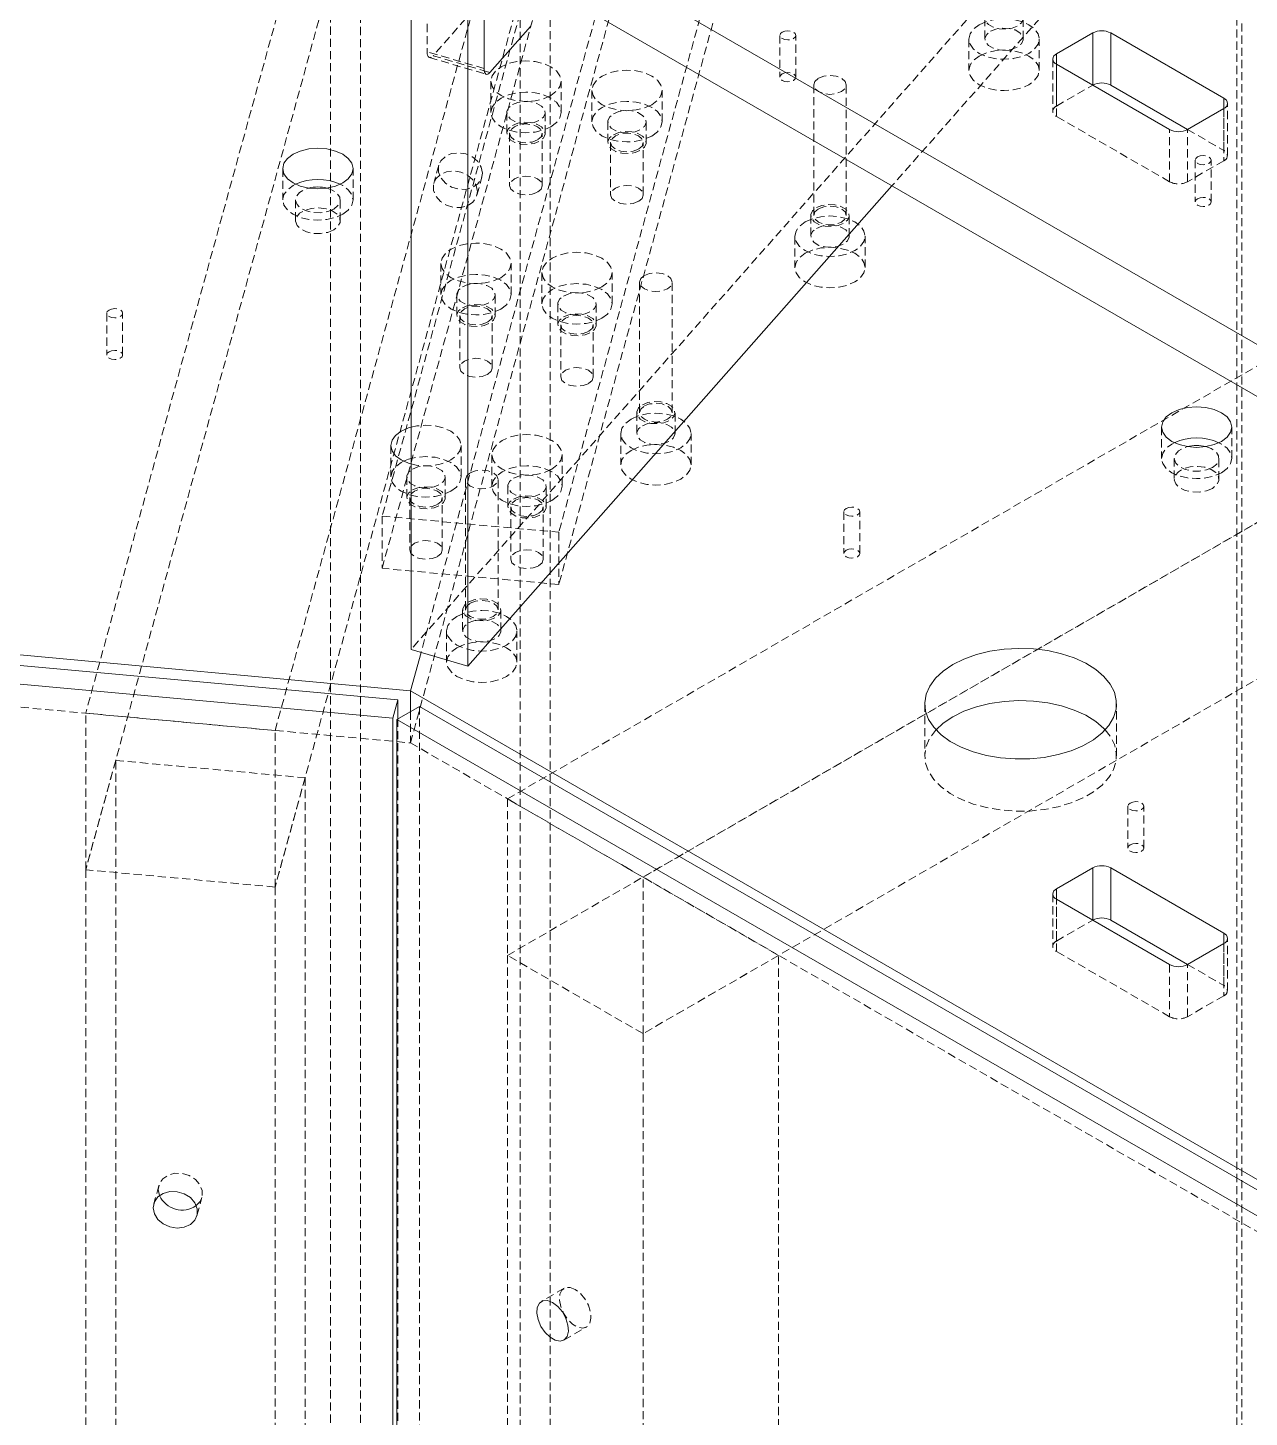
# Model space of a CAD drawing. Header units: millimetres. Extents: x 1529 to 6255, y 1713 to 5797.
# Drawn here: x 5349.6 to 5540.7, y 4952.8 to 5170.2 of the extents above; entities that cross this region are included whole.
import ezdxf

# ---------------------------------------------------------------- set-up
doc = ezdxf.new("R2010")
doc.units = ezdxf.units.MM
doc.linetypes.add('HIDDEN', pattern=[1.905, 1.27, -0.635])

msp = doc.modelspace()

# ---------------------------------------------------------------- linework, layer by layer
at = {"color": 7, "linetype": 'HIDDEN', "lineweight": 0}
for p, q in [((5452.461, 5223.269), (5411.086, 5072.465)), ((5401.644, 5219.75), (5358.624, 5062.951)), ((5388.255, 5060.241), (5431.275, 5217.041)), ((5539.52, 5216.598), (5539.52, 4648.286)), ((5438.164, 5214.658), (5405, 5093.779)), ((5409.441, 5058.304), (5452.461, 5215.104)), ((5538.738, 5213.747), (5538.738, 4645.435)), ((5531.719, 5211.367), (5409.526, 5072.924)), ((5465.819, 5212.129), (5432.655, 5091.251)), ((5540.629, 5208.746), (5484.773, 5145.462)), ((5405, 5085.614), (5438.164, 5206.492)), ((5465.819, 5203.963), (5432.655, 5083.085)), ((5401.644, 5195.254), (5358.624, 5038.454)), ((5401.644, 4688.999), (5401.644, 5195.254)), ((5431.275, 5192.545), (5388.255, 5035.745)), ((5412.058, 5191.741), (5412.058, 5166.428)), ((5431.275, 5192.545), (5431.275, 4686.289)), ((5396.951, 4671.893), (5396.951, 5178.148)), ((5426.582, 4669.184), (5426.582, 5175.439)), ((5419.321, 5173.025), (5412.966, 5165.823)), ((5499.317, 5171.697), (5499.317, 5168.431)), ((5505.317, 5168.431), (5505.317, 5171.697)), ((5467.231, 5169.005), (5467.231, 5162.473)), ((5469.731, 5162.473), (5469.731, 5169.005)), ((5496.817, 5168.431), (5496.817, 5163.531)), ((5507.817, 5163.531), (5507.817, 5168.431)), ((5420.968, 5163.807), (5412.058, 5166.428)), ((5412.401, 5165.538), (5421.311, 5162.917)), ((5412.966, 5165.823), (5420.991, 5163.463)), ((5509.936, 5165.296), (5509.936, 5157.131)), ((5510.522, 5156.315), (5510.522, 5164.48)), ((5510.522, 5164.48), (5510.522, 5157.947)), ((5422.008, 5161.842), (5422.008, 5156.943)), ((5424.609, 5049.548), (5619.063, 5161.804)), ((5433.008, 5156.943), (5433.008, 5161.842)), ((5472.527, 5161.248), (5472.527, 5140.835)), ((5477.627, 5140.835), (5477.627, 5161.248)), ((5510.522, 5157.947), (5516.179, 5161.213)), ((5516.179, 5161.213), (5516.179, 5161.214)), ((5437.811, 5160.397), (5437.811, 5155.498)), ((5448.811, 5155.498), (5448.811, 5160.397)), ((5424.508, 5156.943), (5424.508, 5153.677)), ((5430.508, 5153.677), (5430.508, 5156.943)), ((5536.685, 5157.541), (5536.685, 5149.375)), ((5536.685, 5151.008), (5536.685, 5157.541)), ((5537.271, 5150.192), (5537.271, 5158.357)), ((5440.311, 5155.498), (5440.311, 5152.232)), ((5446.311, 5152.232), (5446.311, 5155.498)), ((5528.2, 5146.11), (5510.522, 5156.315)), ((5424.958, 5153.677), (5424.958, 5145.511)), ((5430.058, 5145.511), (5430.058, 5153.677)), ((5528.2, 5146.11), (5528.2, 5154.275)), ((5531.027, 5154.274), (5536.685, 5151.008)), ((5531.028, 5146.11), (5531.028, 5154.275)), ((5440.761, 5152.232), (5440.761, 5144.066)), ((5445.861, 5144.066), (5445.861, 5152.232)), ((5389.45, 5148.161), (5389.45, 5143.262)), ((5400.45, 5143.262), (5400.45, 5148.161)), ((5413.866, 5148.684), (5413.084, 5145.833)), ((5445.822, 5037.302), (5640.276, 5149.558)), ((5536.685, 5149.375), (5531.028, 5146.11)), ((5532.232, 5149.472), (5532.232, 5142.939)), ((5534.732, 5142.939), (5534.732, 5149.472)), ((5419.835, 5143.981), (5420.617, 5146.832)), ((5391.449, 5143.262), (5391.449, 5139.996)), ((5398.449, 5139.996), (5398.449, 5143.262)), ((5472.077, 5140.835), (5472.077, 5137.569)), ((5478.077, 5137.569), (5478.077, 5140.835)), ((5424.609, 5025.052), (5619.063, 5137.308)), ((5469.577, 5137.569), (5469.577, 5132.669)), ((5480.577, 5132.669), (5480.577, 5137.569)), ((5414.186, 5133.333), (5414.186, 5128.434)), ((5425.186, 5128.434), (5425.186, 5133.333)), ((5429.989, 5131.888), (5429.989, 5126.989)), ((5440.989, 5126.989), (5440.989, 5131.888)), ((5416.686, 5128.434), (5416.686, 5125.168)), ((5422.686, 5125.168), (5422.686, 5128.434)), ((5445.288, 5130.386), (5445.288, 5109.973)), ((5450.388, 5109.973), (5450.388, 5130.386)), ((5432.489, 5126.989), (5432.489, 5123.723)), ((5438.489, 5123.723), (5438.489, 5126.989)), ((5361.907, 5125.522), (5361.907, 5118.99)), ((5364.407, 5118.99), (5364.407, 5125.522)), ((5417.136, 5125.168), (5417.136, 5117.002)), ((5422.236, 5117.002), (5422.236, 5125.168)), ((5640.276, 5125.062), (5445.822, 5012.806)), ((5432.939, 5123.723), (5432.939, 5115.557)), ((5438.039, 5115.557), (5438.039, 5123.723)), ((5444.838, 5109.973), (5444.838, 5106.707)), ((5450.838, 5106.707), (5450.838, 5109.973)), ((5442.338, 5106.707), (5442.338, 5101.807)), ((5453.338, 5101.807), (5453.338, 5106.707)), ((5526.943, 5107.718), (5526.943, 5102.819)), ((5537.943, 5102.819), (5537.943, 5107.718)), ((5406.364, 5104.824), (5406.364, 5099.925)), ((5417.364, 5099.925), (5417.364, 5104.824)), ((5422.167, 5103.379), (5422.167, 5098.48)), ((5433.167, 5098.48), (5433.167, 5103.379)), ((5528.943, 5102.819), (5528.943, 5099.553)), ((5535.943, 5099.553), (5535.943, 5102.819)), ((5408.864, 5099.925), (5408.864, 5096.659)), ((5414.864, 5096.659), (5414.864, 5099.925)), ((5418.048, 5099.524), (5418.048, 5079.111)), ((5423.149, 5079.111), (5423.149, 5099.524)), ((5424.667, 5098.48), (5424.667, 5095.214)), ((5430.667, 5095.214), (5430.667, 5098.48)), ((5409.314, 5096.659), (5409.314, 5088.493)), ((5414.414, 5088.493), (5414.414, 5096.659)), ((5012.694, 5094.58), (5409.441, 5058.304)), ((5405, 5093.779), (5432.655, 5091.251)), ((5405, 5093.779), (5405, 5085.614)), ((5425.117, 5095.214), (5425.117, 5087.048)), ((5430.217, 5087.048), (5430.217, 5095.214)), ((5477.232, 5094.478), (5477.232, 5087.945)), ((5479.732, 5087.945), (5479.732, 5094.478)), ((5432.655, 5091.251), (5432.655, 5083.085)), ((5432.655, 5083.085), (5405, 5085.614)), ((5417.599, 5079.111), (5417.599, 5075.845)), ((5423.598, 5075.845), (5423.598, 5079.111)), ((5415.098, 5075.845), (5415.098, 5070.945)), ((5426.099, 5070.945), (5426.099, 5075.845)), ((5409.441, 5063.204), (5409.441, 5058.304)), ((5410.855, 5064.02), (5410.855, 4495.708)), ((5489.901, 5064.429), (5489.901, 5056.263)), ((5519.901, 5056.263), (5519.901, 5064.429)), ((5358.624, 5062.951), (5388.255, 5060.241)), ((5358.624, 5038.454), (5358.624, 5062.951)), ((5407.466, 5062.063), (5407.466, 4496.705)), ((5388.255, 5035.745), (5388.255, 5060.241)), ((5409.441, 5058.304), (5694.335, 4893.839)), ((5363.317, 5055.56), (5358.624, 5038.454)), ((5363.317, 5055.56), (5392.948, 5052.85)), ((5363.317, 4549.304), (5363.317, 5055.56)), ((5392.948, 5052.85), (5388.255, 5035.745)), ((5392.948, 5052.85), (5392.948, 4546.595)), ((5445.822, 5037.302), (5424.609, 5049.548)), ((5424.609, 5049.548), (5424.609, 5025.052)), ((5521.682, 5048.386), (5521.682, 5041.853)), ((5524.182, 5041.853), (5524.182, 5048.386)), ((5388.255, 5035.745), (5358.624, 5038.454)), ((5358.624, 5038.454), (5358.624, 4532.199)), ((5424.609, 5025.052), (5445.822, 5037.298)), ((5445.822, 5012.806), (5445.822, 5037.302)), ((5467.035, 5025.052), (5445.822, 5037.298)), ((5388.255, 5035.745), (5388.255, 4529.49)), ((5509.936, 5034.65), (5509.936, 5026.485)), ((5510.522, 5025.668), (5510.522, 5033.834)), ((5510.522, 5027.301), (5510.522, 5033.834)), ((5510.522, 5027.301), (5516.179, 5030.567)), ((5516.179, 5030.567), (5516.179, 5030.568)), ((5536.685, 5026.894), (5536.685, 5018.729)), ((5536.685, 5020.362), (5536.685, 5026.894)), ((5537.271, 5019.545), (5537.271, 5027.711)), ((5445.822, 5012.806), (5424.609, 5025.052)), ((5424.609, 5025.052), (5424.609, 4518.797)), ((5467.035, 5025.052), (5445.822, 5012.806)), ((5467.035, 4518.797), (5467.035, 5025.052)), ((5528.2, 5015.463), (5510.522, 5025.668)), ((5528.2, 5023.628), (5528.2, 5015.463)), ((5531.027, 5023.628), (5536.685, 5020.362)), ((5531.028, 5015.463), (5531.028, 5023.628)), ((5536.685, 5018.729), (5531.028, 5015.463)), ((5445.822, 5012.806), (5445.822, 4506.55)), ((5370.064, 4989.033), (5369.282, 4986.182)), ((5376.033, 4984.33), (5376.815, 4987.181)), ((5433.466, 4972.968), (5429.93, 4970.927)), ((5433.43, 4964.864), (5436.965, 4966.905))]:
    msp.add_line(p, q, dxfattribs=at)
at = {"color": 7, "linetype": 'Continuous', "lineweight": 15}
for p, q in [((5409.441, 5197.116), (5694.335, 5032.65)), ((5409.441, 5188.951), (5694.335, 5024.485)), ((5409.526, 5072.924), (5409.526, 5188.902)), ((5418.436, 5070.303), (5418.436, 5183.758)), ((5420.968, 5182.297), (5420.968, 5163.807)), ((5421.876, 5163.203), (5428.231, 5170.404)), ((5510.522, 5166.113), (5516.179, 5169.379)), ((5536.685, 5159.173), (5519.008, 5169.379)), ((5519.008, 5169.379), (5519.008, 5161.213)), ((5528.2, 5154.275), (5510.522, 5164.48)), ((5519.008, 5161.213), (5531.027, 5154.274)), ((5531.028, 5154.275), (5536.685, 5157.541)), ((5484.773, 5145.462), (5418.436, 5070.303)), ((5011.501, 5102.855), (5409.441, 5066.47)), ((5013.477, 5101.041), (5407.466, 5065.017)), ((5012.694, 5098.19), (5406.684, 5062.166)), ((5411.086, 5072.465), (5409.441, 5066.47)), ((5409.526, 5072.924), (5418.436, 5070.303)), ((5409.441, 5066.47), (5409.441, 5063.204)), ((5409.441, 5066.47), (5694.335, 4902.004)), ((5407.466, 5065.017), (5406.684, 5062.166)), ((5407.32, 5061.979), (5410.855, 5064.02)), ((5407.466, 5065.017), (5407.466, 5062.063)), ((5692.921, 4901.187), (5410.855, 5064.02)), ((5406.684, 5062.166), (5406.684, 4493.854)), ((5407.32, 4493.667), (5407.32, 5061.979)), ((5407.32, 5061.979), (5689.385, 4899.146)), ((5510.522, 5035.466), (5516.179, 5038.732)), ((5536.685, 5028.527), (5519.008, 5038.732)), ((5519.008, 5038.732), (5519.008, 5030.567)), ((5528.2, 5023.628), (5510.522, 5033.834)), ((5519.008, 5030.567), (5531.027, 5023.628)), ((5531.028, 5023.628), (5536.685, 5026.894))]:
    msp.add_line(p, q, dxfattribs=at)
at = {"color": 8, "linetype": 'Continuous', "lineweight": 15}
for p, q in [((5516.179, 5161.214), (5516.179, 5169.379)), ((5510.522, 5166.113), (5510.522, 5164.48)), ((5420.991, 5163.463), (5421.876, 5163.203)), ((5536.685, 5157.541), (5536.685, 5159.173)), ((5516.179, 5030.568), (5516.179, 5038.732)), ((5510.522, 5033.834), (5510.522, 5035.466)), ((5536.685, 5026.894), (5536.685, 5028.527))]:
    msp.add_line(p, q, dxfattribs=at)
at = {"color": 7, "linetype": 'HIDDEN', "lineweight": 0, "flags": 128}
for points in [[(5500.195, 5172.921), (5501.049, 5173.266), (5502.055, 5173.422), (5503.093, 5173.37), (5504.038, 5173.115), (5504.774, 5172.69), (5505.215, 5172.145), (5505.305, 5171.546), (5505.036, 5170.965), (5504.438, 5170.472), (5503.585, 5170.127), (5502.578, 5169.971), (5501.54, 5170.024), (5500.596, 5170.278), (5499.859, 5170.703), (5499.419, 5171.249), (5499.328, 5171.848), (5499.598, 5172.429), (5500.195, 5172.921)], [(5467.597, 5169.516), (5468.003, 5169.672), (5468.481, 5169.727), (5468.96, 5169.672), (5469.365, 5169.516), (5469.636, 5169.282), (5469.731, 5169.005), (5469.636, 5168.729), (5469.365, 5168.495), (5468.959, 5168.339), (5468.481, 5168.284), (5468.003, 5168.339), (5467.597, 5168.495), (5467.326, 5168.729), (5467.231, 5169.005), (5467.326, 5169.282), (5467.597, 5169.516)], [(5498.428, 5170.676), (5499.567, 5171.18), (5500.893, 5171.497), (5502.317, 5171.606), (5503.74, 5171.497), (5505.067, 5171.18), (5506.206, 5170.676), (5507.08, 5170.018), (5507.629, 5169.252), (5507.817, 5168.431), (5507.629, 5167.609), (5507.08, 5166.843), (5506.206, 5166.185), (5505.067, 5165.681), (5503.74, 5165.364), (5502.317, 5165.256), (5500.893, 5165.364), (5499.567, 5165.681), (5498.428, 5166.185), (5497.554, 5166.843), (5497.004, 5167.609), (5496.817, 5168.431), (5497.004, 5169.252), (5497.554, 5170.018), (5498.428, 5170.676)], [(5500.195, 5169.655), (5501.049, 5170), (5502.055, 5170.156), (5503.093, 5170.103), (5504.038, 5169.849), (5504.774, 5169.424), (5505.215, 5168.879), (5505.305, 5168.28), (5505.036, 5167.699), (5504.438, 5167.206), (5503.585, 5166.861), (5502.578, 5166.705), (5501.54, 5166.758), (5500.596, 5167.012), (5499.859, 5167.437), (5499.419, 5167.982), (5499.328, 5168.582), (5499.598, 5169.163), (5500.195, 5169.655)], [(5412.058, 5166.428), (5412.075, 5166.129), (5412.127, 5165.881), (5412.211, 5165.694), (5412.323, 5165.574), (5412.461, 5165.527), (5412.618, 5165.554), (5412.788, 5165.654), (5412.966, 5165.823)], [(5498.428, 5165.776), (5499.567, 5166.281), (5500.893, 5166.598), (5502.317, 5166.706), (5503.74, 5166.598), (5505.067, 5166.281), (5506.206, 5165.776), (5507.08, 5165.119), (5507.629, 5164.353), (5507.817, 5163.531), (5507.629, 5162.71), (5507.08, 5161.944), (5506.206, 5161.286), (5505.067, 5160.782), (5503.74, 5160.464), (5502.317, 5160.356), (5500.893, 5160.464), (5499.567, 5160.782), (5498.428, 5161.286), (5497.554, 5161.944), (5497.004, 5162.71), (5496.817, 5163.531), (5497.004, 5164.353), (5497.554, 5165.119), (5498.428, 5165.776)], [(5431.397, 5159.597), (5430.258, 5159.092), (5428.931, 5158.775), (5427.508, 5158.667), (5426.084, 5158.775), (5424.758, 5159.092), (5423.619, 5159.597), (5422.745, 5160.254), (5422.195, 5161.02), (5422.008, 5161.842), (5422.195, 5162.664), (5422.745, 5163.43), (5423.619, 5164.087), (5424.758, 5164.592), (5426.084, 5164.909), (5427.508, 5165.017), (5428.931, 5164.909), (5430.258, 5164.592), (5431.397, 5164.087), (5432.271, 5163.43), (5432.82, 5162.664), (5433.008, 5161.842), (5432.82, 5161.02), (5432.271, 5160.254), (5431.397, 5159.597)], [(5447.2, 5158.152), (5446.061, 5157.647), (5444.734, 5157.33), (5443.311, 5157.222), (5441.887, 5157.33), (5440.561, 5157.647), (5439.422, 5158.152), (5438.548, 5158.809), (5437.998, 5159.575), (5437.811, 5160.397), (5437.998, 5161.219), (5438.548, 5161.985), (5439.422, 5162.642), (5440.561, 5163.147), (5441.887, 5163.464), (5443.311, 5163.572), (5444.734, 5163.464), (5446.061, 5163.147), (5447.2, 5162.642), (5448.074, 5161.985), (5448.623, 5161.219), (5448.811, 5160.397), (5448.623, 5159.575), (5448.074, 5158.809), (5447.2, 5158.152)], [(5467.597, 5162.983), (5468.003, 5163.14), (5468.481, 5163.195), (5468.96, 5163.14), (5469.365, 5162.983), (5469.636, 5162.749), (5469.731, 5162.473), (5469.636, 5162.197), (5469.365, 5161.963), (5468.959, 5161.806), (5468.481, 5161.752), (5468.003, 5161.806), (5467.597, 5161.963), (5467.326, 5162.197), (5467.231, 5162.473), (5467.326, 5162.749), (5467.597, 5162.983)], [(5473.274, 5162.289), (5474.102, 5162.608), (5475.077, 5162.72), (5476.053, 5162.608), (5476.88, 5162.289), (5477.433, 5161.812), (5477.627, 5161.248), (5477.433, 5160.685), (5476.88, 5160.207), (5476.053, 5159.888), (5475.077, 5159.776), (5474.102, 5159.888), (5473.274, 5160.207), (5472.721, 5160.685), (5472.527, 5161.248), (5472.721, 5161.812), (5473.274, 5162.289)], [(5431.397, 5154.698), (5432.271, 5155.355), (5432.82, 5156.121), (5433.008, 5156.943), (5432.82, 5157.765), (5432.271, 5158.53), (5431.397, 5159.188), (5430.258, 5159.692), (5428.931, 5160.01), (5427.508, 5160.118), (5426.084, 5160.01), (5424.758, 5159.692), (5423.619, 5159.188), (5422.745, 5158.53), (5422.195, 5157.765), (5422.008, 5156.943), (5422.195, 5156.121), (5422.745, 5155.355), (5423.619, 5154.698), (5424.758, 5154.193), (5426.084, 5153.876), (5427.508, 5153.768), (5428.931, 5153.876), (5430.258, 5154.193), (5431.397, 5154.698)], [(5425.387, 5158.167), (5426.24, 5158.512), (5427.246, 5158.668), (5428.284, 5158.616), (5429.229, 5158.361), (5429.965, 5157.936), (5430.406, 5157.391), (5430.496, 5156.792), (5430.227, 5156.211), (5429.629, 5155.718), (5428.776, 5155.373), (5427.769, 5155.217), (5426.731, 5155.27), (5425.787, 5155.524), (5425.05, 5155.949), (5424.61, 5156.494), (5424.519, 5157.094), (5424.789, 5157.675), (5425.387, 5158.167)], [(5447.2, 5153.253), (5448.074, 5153.91), (5448.623, 5154.676), (5448.811, 5155.498), (5448.623, 5156.32), (5448.074, 5157.085), (5447.2, 5157.743), (5446.061, 5158.247), (5444.734, 5158.565), (5443.311, 5158.673), (5441.887, 5158.565), (5440.561, 5158.248), (5439.422, 5157.743), (5438.548, 5157.085), (5437.998, 5156.32), (5437.811, 5155.498), (5437.998, 5154.676), (5438.548, 5153.91), (5439.422, 5153.253), (5440.561, 5152.748), (5441.887, 5152.431), (5443.311, 5152.323), (5444.734, 5152.431), (5446.061, 5152.748), (5447.2, 5153.253)], [(5441.19, 5156.722), (5442.043, 5157.067), (5443.049, 5157.223), (5444.087, 5157.171), (5445.032, 5156.916), (5445.768, 5156.491), (5446.209, 5155.946), (5446.299, 5155.347), (5446.03, 5154.766), (5445.432, 5154.273), (5444.579, 5153.928), (5443.572, 5153.773), (5442.534, 5153.825), (5441.59, 5154.079), (5440.853, 5154.504), (5440.413, 5155.05), (5440.322, 5155.649), (5440.592, 5156.23), (5441.19, 5156.722)], [(5425.387, 5154.901), (5426.24, 5155.246), (5427.246, 5155.402), (5428.284, 5155.349), (5429.229, 5155.095), (5429.965, 5154.67), (5430.406, 5154.125), (5430.496, 5153.526), (5430.227, 5152.945), (5429.629, 5152.452), (5428.776, 5152.107), (5427.769, 5151.951), (5426.731, 5152.004), (5425.787, 5152.258), (5425.05, 5152.683), (5424.61, 5153.228), (5424.519, 5153.828), (5424.789, 5154.408), (5425.387, 5154.901)], [(5429.311, 5152.636), (5428.484, 5152.317), (5427.508, 5152.204), (5426.532, 5152.317), (5425.705, 5152.636), (5425.152, 5153.113), (5424.958, 5153.677), (5425.152, 5154.24), (5425.705, 5154.717), (5426.532, 5155.037), (5427.508, 5155.149), (5428.484, 5155.037), (5429.311, 5154.717), (5429.864, 5154.24), (5430.058, 5153.677), (5429.864, 5153.113), (5429.311, 5152.636)], [(5441.19, 5153.456), (5442.043, 5153.801), (5443.049, 5153.957), (5444.087, 5153.904), (5445.032, 5153.65), (5445.768, 5153.225), (5446.209, 5152.68), (5446.299, 5152.081), (5446.03, 5151.5), (5445.432, 5151.007), (5444.579, 5150.662), (5443.572, 5150.506), (5442.534, 5150.559), (5441.59, 5150.813), (5440.853, 5151.238), (5440.413, 5151.783), (5440.322, 5152.383), (5440.592, 5152.964), (5441.19, 5153.456)], [(5445.114, 5151.191), (5444.287, 5150.872), (5443.311, 5150.76), (5442.335, 5150.872), (5441.508, 5151.191), (5440.955, 5151.668), (5440.761, 5152.232), (5440.955, 5152.795), (5441.508, 5153.273), (5442.335, 5153.592), (5443.311, 5153.704), (5444.287, 5153.592), (5445.114, 5153.273), (5445.667, 5152.795), (5445.861, 5152.232), (5445.667, 5151.668), (5445.114, 5151.191)], [(5420.698, 5147.442), (5420.511, 5148.387), (5419.969, 5149.264), (5419.132, 5149.977), (5418.09, 5150.451), (5416.956, 5150.632), (5415.853, 5150.502), (5414.9, 5150.074), (5414.201, 5149.396), (5413.832, 5148.54), (5413.832, 5147.599), (5414.201, 5146.675), (5414.9, 5145.869), (5415.853, 5145.267), (5416.956, 5144.936), (5418.09, 5144.91), (5419.132, 5145.192), (5419.969, 5145.753), (5420.511, 5146.531), (5420.698, 5147.442)], [(5532.598, 5149.982), (5533.003, 5150.138), (5533.482, 5150.193), (5533.96, 5150.138), (5534.366, 5149.982), (5534.637, 5149.748), (5534.732, 5149.472), (5534.637, 5149.195), (5534.366, 5148.961), (5533.96, 5148.805), (5533.482, 5148.75), (5533.003, 5148.805), (5532.598, 5148.961), (5532.327, 5149.196), (5532.232, 5149.472), (5532.327, 5149.748), (5532.598, 5149.982)], [(5419.916, 5144.591), (5419.729, 5145.536), (5419.187, 5146.413), (5418.35, 5147.126), (5417.308, 5147.6), (5416.174, 5147.781), (5415.071, 5147.651), (5414.118, 5147.223), (5413.419, 5146.545), (5413.049, 5145.689), (5413.049, 5144.748), (5413.419, 5143.825), (5414.118, 5143.018), (5415.071, 5142.417), (5416.174, 5142.085), (5417.308, 5142.059), (5418.35, 5142.341), (5419.187, 5142.902), (5419.729, 5143.68), (5419.916, 5144.591)], [(5429.311, 5144.47), (5429.864, 5144.948), (5430.058, 5145.511), (5429.864, 5146.074), (5429.311, 5146.552), (5428.484, 5146.871), (5427.508, 5146.983), (5426.532, 5146.871), (5425.705, 5146.552), (5425.152, 5146.074), (5424.958, 5145.511), (5425.152, 5144.948), (5425.705, 5144.47), (5426.532, 5144.151), (5427.508, 5144.039), (5428.484, 5144.151), (5429.311, 5144.47)], [(5391.45, 5145.711), (5391.06, 5145.507), (5390.186, 5144.849), (5389.637, 5144.084), (5389.45, 5143.262), (5389.637, 5142.44), (5390.186, 5141.674), (5391.06, 5141.017), (5392.199, 5140.512), (5393.526, 5140.195), (5394.95, 5140.087), (5396.373, 5140.195), (5397.699, 5140.512), (5398.839, 5141.017), (5398.839, 5141.017)], [(5397.424, 5141.833), (5396.487, 5141.447), (5395.382, 5141.257), (5394.231, 5141.284), (5393.158, 5141.526), (5392.279, 5141.956), (5391.689, 5142.527), (5391.452, 5143.178), (5391.595, 5143.838), (5392.101, 5144.436), (5392.916, 5144.906), (5393.494, 5145.099)], [(5396.405, 5145.099), (5397.212, 5144.804), (5397.956, 5144.296), (5398.375, 5143.677), (5398.423, 5143.012), (5398.094, 5142.374), (5397.424, 5141.833)], [(5398.839, 5141.017), (5399.713, 5141.674), (5400.262, 5142.44), (5400.45, 5143.262), (5400.262, 5144.084), (5399.713, 5144.849), (5398.839, 5145.507), (5398.449, 5145.711)], [(5445.114, 5143.025), (5445.667, 5143.503), (5445.861, 5144.066), (5445.667, 5144.63), (5445.114, 5145.107), (5444.287, 5145.426), (5443.311, 5145.538), (5442.335, 5145.426), (5441.508, 5145.107), (5440.955, 5144.63), (5440.761, 5144.066), (5440.955, 5143.503), (5441.508, 5143.025), (5442.335, 5142.706), (5443.311, 5142.594), (5444.287, 5142.706), (5445.114, 5143.025)], [(5532.598, 5143.45), (5533.003, 5143.606), (5533.482, 5143.661), (5533.96, 5143.606), (5534.366, 5143.45), (5534.637, 5143.215), (5534.732, 5142.939), (5534.637, 5142.663), (5534.366, 5142.429), (5533.96, 5142.273), (5533.482, 5142.218), (5533.003, 5142.273), (5532.598, 5142.429), (5532.327, 5142.663), (5532.232, 5142.939), (5532.327, 5143.215), (5532.598, 5143.45)], [(5397.424, 5138.567), (5396.487, 5138.18), (5395.382, 5137.991), (5394.231, 5138.018), (5393.158, 5138.26), (5392.279, 5138.69), (5391.689, 5139.261), (5391.452, 5139.912), (5391.595, 5140.572), (5392.101, 5141.17), (5392.916, 5141.64), (5393.951, 5141.932), (5395.094, 5142.014), (5396.222, 5141.878), (5397.212, 5141.538), (5397.956, 5141.03), (5398.375, 5140.41), (5398.423, 5139.746), (5398.094, 5139.108), (5397.424, 5138.567)], [(5472.956, 5142.059), (5473.81, 5142.404), (5474.816, 5142.56), (5475.854, 5142.508), (5476.798, 5142.253), (5477.535, 5141.828), (5477.975, 5141.283), (5478.066, 5140.684), (5477.796, 5140.103), (5477.199, 5139.61), (5476.345, 5139.265), (5475.339, 5139.109), (5474.301, 5139.162), (5473.357, 5139.416), (5472.62, 5139.841), (5472.18, 5140.387), (5472.089, 5140.986), (5472.358, 5141.567), (5472.956, 5142.059)], [(5473.274, 5141.876), (5474.102, 5142.195), (5475.077, 5142.307), (5476.053, 5142.195), (5476.88, 5141.876), (5477.433, 5141.398), (5477.627, 5140.835), (5477.433, 5140.271), (5476.88, 5139.794), (5476.053, 5139.475), (5475.077, 5139.363), (5474.102, 5139.475), (5473.274, 5139.794), (5472.721, 5140.271), (5472.527, 5140.835), (5472.721, 5141.398), (5473.274, 5141.876)], [(5471.188, 5139.814), (5472.327, 5140.318), (5473.654, 5140.635), (5475.077, 5140.744), (5476.501, 5140.635), (5477.827, 5140.318), (5478.966, 5139.814), (5479.841, 5139.156), (5480.39, 5138.39), (5480.577, 5137.569), (5480.39, 5136.747), (5479.841, 5135.981), (5478.966, 5135.323), (5477.827, 5134.819), (5476.501, 5134.502), (5475.077, 5134.393), (5473.654, 5134.502), (5472.327, 5134.819), (5471.188, 5135.323), (5470.314, 5135.981), (5469.765, 5136.747), (5469.577, 5137.569), (5469.765, 5138.39), (5470.314, 5139.156), (5471.188, 5139.814)], [(5472.956, 5138.793), (5473.81, 5139.138), (5474.816, 5139.294), (5475.854, 5139.241), (5476.798, 5138.987), (5477.535, 5138.562), (5477.975, 5138.017), (5478.066, 5137.418), (5477.796, 5136.837), (5477.199, 5136.344), (5476.345, 5135.999), (5475.339, 5135.843), (5474.301, 5135.896), (5473.357, 5136.15), (5472.62, 5136.575), (5472.18, 5137.12), (5472.089, 5137.72), (5472.358, 5138.3), (5472.956, 5138.793)], [(5423.575, 5131.088), (5422.436, 5130.583), (5421.11, 5130.266), (5419.686, 5130.158), (5418.263, 5130.266), (5416.936, 5130.583), (5415.797, 5131.088), (5414.923, 5131.745), (5414.374, 5132.511), (5414.186, 5133.333), (5414.374, 5134.155), (5414.923, 5134.92), (5415.797, 5135.578), (5416.936, 5136.083), (5418.263, 5136.4), (5419.686, 5136.508), (5421.11, 5136.4), (5422.436, 5136.083), (5423.575, 5135.578), (5424.449, 5134.92), (5424.999, 5134.155), (5425.186, 5133.333), (5424.999, 5132.511), (5424.449, 5131.745), (5423.575, 5131.088)], [(5439.378, 5129.643), (5438.239, 5129.138), (5436.913, 5128.821), (5435.489, 5128.713), (5434.066, 5128.821), (5432.739, 5129.138), (5431.6, 5129.643), (5430.726, 5130.3), (5430.177, 5131.066), (5429.989, 5131.888), (5430.177, 5132.71), (5430.726, 5133.476), (5431.6, 5134.133), (5432.739, 5134.638), (5434.066, 5134.955), (5435.489, 5135.063), (5436.913, 5134.955), (5438.239, 5134.638), (5439.378, 5134.133), (5440.252, 5133.476), (5440.802, 5132.71), (5440.989, 5131.888), (5440.802, 5131.066), (5440.252, 5130.3), (5439.378, 5129.643)], [(5471.188, 5134.914), (5472.327, 5135.419), (5473.654, 5135.736), (5475.077, 5135.844), (5476.501, 5135.736), (5477.827, 5135.419), (5478.966, 5134.914), (5479.841, 5134.257), (5480.39, 5133.491), (5480.577, 5132.669), (5480.39, 5131.848), (5479.841, 5131.082), (5478.966, 5130.424), (5477.827, 5129.92), (5476.501, 5129.602), (5475.077, 5129.494), (5473.654, 5129.602), (5472.327, 5129.92), (5471.188, 5130.424), (5470.314, 5131.082), (5469.765, 5131.848), (5469.577, 5132.669), (5469.765, 5133.491), (5470.314, 5134.257), (5471.188, 5134.914)], [(5423.575, 5126.189), (5424.449, 5126.846), (5424.999, 5127.612), (5425.186, 5128.434), (5424.999, 5129.255), (5424.449, 5130.021), (5423.575, 5130.679), (5422.436, 5131.183), (5421.11, 5131.501), (5419.686, 5131.609), (5418.263, 5131.501), (5416.936, 5131.183), (5415.797, 5130.679), (5414.923, 5130.021), (5414.374, 5129.256), (5414.186, 5128.434), (5414.374, 5127.612), (5414.923, 5126.846), (5415.797, 5126.189), (5416.936, 5125.684), (5418.263, 5125.367), (5419.686, 5125.259), (5421.11, 5125.367), (5422.436, 5125.684), (5423.575, 5126.189)], [(5446.035, 5131.427), (5446.862, 5131.746), (5447.838, 5131.858), (5448.814, 5131.746), (5449.641, 5131.427), (5450.194, 5130.95), (5450.388, 5130.386), (5450.194, 5129.823), (5449.641, 5129.345), (5448.814, 5129.026), (5447.838, 5128.914), (5446.862, 5129.026), (5446.035, 5129.345), (5445.482, 5129.823), (5445.288, 5130.386), (5445.482, 5130.95), (5446.035, 5131.427)], [(5417.565, 5129.658), (5418.418, 5130.003), (5419.425, 5130.159), (5420.463, 5130.107), (5421.407, 5129.852), (5422.144, 5129.427), (5422.584, 5128.882), (5422.675, 5128.283), (5422.405, 5127.702), (5421.807, 5127.209), (5420.954, 5126.864), (5419.948, 5126.708), (5418.91, 5126.761), (5417.965, 5127.015), (5417.229, 5127.44), (5416.788, 5127.985), (5416.697, 5128.585), (5416.967, 5129.166), (5417.565, 5129.658)], [(5439.378, 5124.744), (5440.252, 5125.401), (5440.802, 5126.167), (5440.989, 5126.989), (5440.802, 5127.811), (5440.252, 5128.576), (5439.378, 5129.234), (5438.239, 5129.739), (5436.913, 5130.056), (5435.489, 5130.164), (5434.066, 5130.056), (5432.739, 5129.739), (5431.6, 5129.234), (5430.726, 5128.576), (5430.177, 5127.811), (5429.989, 5126.989), (5430.177, 5126.167), (5430.726, 5125.401), (5431.6, 5124.744), (5432.739, 5124.239), (5434.066, 5123.922), (5435.489, 5123.814), (5436.913, 5123.922), (5438.239, 5124.239), (5439.378, 5124.744)], [(5433.368, 5128.213), (5434.221, 5128.558), (5435.228, 5128.714), (5436.266, 5128.662), (5437.21, 5128.407), (5437.947, 5127.982), (5438.387, 5127.437), (5438.478, 5126.838), (5438.208, 5126.257), (5437.61, 5125.764), (5436.757, 5125.419), (5435.751, 5125.264), (5434.713, 5125.316), (5433.768, 5125.57), (5433.032, 5125.995), (5432.591, 5126.541), (5432.501, 5127.14), (5432.77, 5127.721), (5433.368, 5128.213)], [(5362.273, 5126.033), (5362.678, 5126.189), (5363.157, 5126.244), (5363.635, 5126.189), (5364.04, 5126.033), (5364.311, 5125.799), (5364.407, 5125.522), (5364.311, 5125.246), (5364.04, 5125.012), (5363.635, 5124.856), (5363.157, 5124.801), (5362.678, 5124.856), (5362.273, 5125.012), (5362.002, 5125.246), (5361.907, 5125.522), (5362.002, 5125.799), (5362.273, 5126.033)], [(5417.565, 5126.392), (5418.418, 5126.737), (5419.425, 5126.893), (5420.463, 5126.84), (5421.407, 5126.586), (5422.144, 5126.161), (5422.584, 5125.616), (5422.675, 5125.017), (5422.405, 5124.436), (5421.807, 5123.943), (5420.954, 5123.598), (5419.948, 5123.442), (5418.91, 5123.495), (5417.965, 5123.749), (5417.229, 5124.174), (5416.788, 5124.719), (5416.697, 5125.318), (5416.967, 5125.899), (5417.565, 5126.392)], [(5421.489, 5124.127), (5420.662, 5123.808), (5419.686, 5123.695), (5418.71, 5123.808), (5417.883, 5124.127), (5417.33, 5124.604), (5417.136, 5125.168), (5417.33, 5125.731), (5417.883, 5126.208), (5418.71, 5126.528), (5419.686, 5126.64), (5420.662, 5126.528), (5421.489, 5126.208), (5422.042, 5125.731), (5422.236, 5125.168), (5422.042, 5124.604), (5421.489, 5124.127)], [(5433.368, 5124.947), (5434.221, 5125.292), (5435.228, 5125.448), (5436.266, 5125.395), (5437.21, 5125.141), (5437.947, 5124.716), (5438.387, 5124.171), (5438.478, 5123.572), (5438.208, 5122.991), (5437.61, 5122.498), (5436.757, 5122.153), (5435.751, 5121.997), (5434.713, 5122.05), (5433.768, 5122.304), (5433.032, 5122.729), (5432.591, 5123.274), (5432.501, 5123.874), (5432.77, 5124.455), (5433.368, 5124.947)], [(5437.292, 5122.682), (5436.465, 5122.363), (5435.489, 5122.251), (5434.513, 5122.363), (5433.686, 5122.682), (5433.133, 5123.159), (5432.939, 5123.723), (5433.133, 5124.286), (5433.686, 5124.764), (5434.513, 5125.083), (5435.489, 5125.195), (5436.465, 5125.083), (5437.292, 5124.764), (5437.845, 5124.286), (5438.039, 5123.723), (5437.845, 5123.159), (5437.292, 5122.682)], [(5362.273, 5119.5), (5362.678, 5119.657), (5363.157, 5119.712), (5363.635, 5119.657), (5364.04, 5119.5), (5364.311, 5119.266), (5364.407, 5118.99), (5364.311, 5118.714), (5364.04, 5118.48), (5363.635, 5118.323), (5363.157, 5118.269), (5362.678, 5118.323), (5362.273, 5118.48), (5362.002, 5118.714), (5361.907, 5118.99), (5362.002, 5119.266), (5362.273, 5119.5)], [(5421.489, 5115.961), (5422.042, 5116.439), (5422.236, 5117.002), (5422.042, 5117.565), (5421.489, 5118.043), (5420.662, 5118.362), (5419.686, 5118.474), (5418.71, 5118.362), (5417.883, 5118.043), (5417.33, 5117.565), (5417.136, 5117.002), (5417.33, 5116.439), (5417.883, 5115.961), (5418.71, 5115.642), (5419.686, 5115.53), (5420.662, 5115.642), (5421.489, 5115.961)], [(5437.292, 5114.516), (5437.845, 5114.994), (5438.039, 5115.557), (5437.845, 5116.121), (5437.292, 5116.598), (5436.465, 5116.917), (5435.489, 5117.029), (5434.513, 5116.917), (5433.686, 5116.598), (5433.133, 5116.121), (5432.939, 5115.557), (5433.133, 5114.994), (5433.686, 5114.516), (5434.513, 5114.197), (5435.489, 5114.085), (5436.465, 5114.197), (5437.292, 5114.516)], [(5445.717, 5111.197), (5446.57, 5111.542), (5447.576, 5111.698), (5448.614, 5111.646), (5449.559, 5111.391), (5450.295, 5110.966), (5450.736, 5110.421), (5450.827, 5109.822), (5450.557, 5109.241), (5449.959, 5108.748), (5449.106, 5108.403), (5448.099, 5108.247), (5447.061, 5108.3), (5446.117, 5108.554), (5445.38, 5108.979), (5444.94, 5109.524), (5444.849, 5110.124), (5445.119, 5110.705), (5445.717, 5111.197)], [(5446.035, 5111.014), (5446.862, 5111.333), (5447.838, 5111.445), (5448.814, 5111.333), (5449.641, 5111.014), (5450.194, 5110.536), (5450.388, 5109.973), (5450.194, 5109.409), (5449.641, 5108.932), (5448.814, 5108.613), (5447.838, 5108.501), (5446.862, 5108.613), (5446.035, 5108.932), (5445.482, 5109.409), (5445.288, 5109.973), (5445.482, 5110.536), (5446.035, 5111.014)], [(5443.949, 5108.952), (5445.088, 5109.456), (5446.414, 5109.773), (5447.838, 5109.882), (5449.261, 5109.773), (5450.588, 5109.456), (5451.727, 5108.952), (5452.601, 5108.294), (5453.151, 5107.528), (5453.338, 5106.707), (5453.15, 5105.885), (5452.601, 5105.119), (5451.727, 5104.461), (5450.588, 5103.957), (5449.261, 5103.64), (5447.838, 5103.531), (5446.414, 5103.64), (5445.088, 5103.957), (5443.949, 5104.461), (5443.075, 5105.119), (5442.525, 5105.885), (5442.338, 5106.707), (5442.525, 5107.528), (5443.075, 5108.294), (5443.949, 5108.952)], [(5409.526, 5107.698), (5410.441, 5107.891), (5411.864, 5107.999), (5413.288, 5107.891), (5414.614, 5107.574), (5415.753, 5107.069), (5416.628, 5106.411), (5417.177, 5105.646), (5417.364, 5104.824), (5417.177, 5104.002), (5416.628, 5103.236), (5415.753, 5102.579)], [(5445.717, 5107.931), (5446.57, 5108.276), (5447.576, 5108.432), (5448.614, 5108.379), (5449.559, 5108.125), (5450.295, 5107.7), (5450.736, 5107.155), (5450.827, 5106.556), (5450.557, 5105.975), (5449.959, 5105.482), (5449.106, 5105.137), (5448.099, 5104.981), (5447.061, 5105.034), (5446.117, 5105.288), (5445.38, 5105.713), (5444.94, 5106.258), (5444.849, 5106.857), (5445.119, 5107.438), (5445.717, 5107.931)], [(5431.556, 5101.134), (5430.417, 5100.629), (5429.091, 5100.312), (5427.667, 5100.204), (5426.244, 5100.312), (5424.917, 5100.629), (5423.778, 5101.134), (5422.904, 5101.791), (5422.355, 5102.557), (5422.167, 5103.379), (5422.355, 5104.201), (5422.904, 5104.967), (5423.778, 5105.624), (5424.917, 5106.129), (5426.244, 5106.446), (5427.667, 5106.554), (5429.091, 5106.446), (5430.417, 5106.129), (5431.556, 5105.624), (5432.431, 5104.967), (5432.98, 5104.201), (5433.167, 5103.379), (5432.98, 5102.557), (5432.431, 5101.791), (5431.556, 5101.134)], [(5443.949, 5104.052), (5445.088, 5104.557), (5446.414, 5104.874), (5447.838, 5104.982), (5449.261, 5104.874), (5450.588, 5104.557), (5451.727, 5104.052), (5452.601, 5103.395), (5453.151, 5102.629), (5453.338, 5101.807), (5453.15, 5100.986), (5452.601, 5100.22), (5451.727, 5099.562), (5450.588, 5099.058), (5449.261, 5098.74), (5447.838, 5098.632), (5446.414, 5098.74), (5445.088, 5099.058), (5443.949, 5099.562), (5443.075, 5100.22), (5442.525, 5100.986), (5442.338, 5101.807), (5442.525, 5102.629), (5443.075, 5103.395), (5443.949, 5104.052)], [(5528.943, 5105.269), (5528.553, 5105.064), (5527.679, 5104.407), (5527.13, 5103.641), (5526.943, 5102.819), (5527.13, 5101.998), (5527.679, 5101.232), (5528.553, 5100.574), (5529.693, 5100.07), (5531.019, 5099.752), (5532.443, 5099.644), (5533.866, 5099.752), (5535.193, 5100.07), (5536.332, 5100.574), (5536.332, 5100.574)], [(5534.917, 5101.391), (5533.98, 5101.004), (5532.875, 5100.814), (5531.724, 5100.842), (5530.651, 5101.084), (5529.772, 5101.513), (5529.182, 5102.085), (5528.946, 5102.736), (5529.088, 5103.396), (5529.594, 5103.993), (5530.409, 5104.464), (5530.987, 5104.657)], [(5533.898, 5104.657), (5534.705, 5104.361), (5535.449, 5103.854), (5535.868, 5103.234), (5535.916, 5102.569), (5535.587, 5101.932), (5534.917, 5101.391)], [(5536.332, 5100.574), (5537.206, 5101.232), (5537.755, 5101.997), (5537.943, 5102.819), (5537.755, 5103.641), (5537.206, 5104.407), (5536.332, 5105.064), (5535.942, 5105.269)], [(5408.365, 5102.374), (5407.975, 5102.17), (5407.101, 5101.512), (5406.552, 5100.746), (5406.364, 5099.925), (5406.552, 5099.103), (5407.101, 5098.337), (5407.975, 5097.68), (5409.114, 5097.175), (5410.441, 5096.858), (5411.864, 5096.75), (5413.288, 5096.858), (5414.614, 5097.175), (5415.753, 5097.68), (5415.753, 5097.68)], [(5415.753, 5097.68), (5416.628, 5098.337), (5417.177, 5099.103), (5417.364, 5099.925), (5417.177, 5100.746), (5416.628, 5101.512), (5415.753, 5102.17), (5414.614, 5102.674), (5413.288, 5102.992), (5411.864, 5103.1), (5410.441, 5102.992), (5409.526, 5102.799)], [(5409.743, 5101.149), (5410.597, 5101.494), (5411.603, 5101.65), (5412.641, 5101.598), (5413.585, 5101.343), (5414.322, 5100.918), (5414.762, 5100.373), (5414.853, 5099.774), (5414.583, 5099.193), (5413.986, 5098.7), (5413.132, 5098.355), (5412.126, 5098.199), (5411.088, 5098.252), (5410.144, 5098.506), (5409.407, 5098.931), (5408.967, 5099.476), (5408.876, 5100.076), (5409.145, 5100.657), (5409.743, 5101.149)], [(5418.795, 5100.565), (5419.623, 5100.884), (5420.599, 5100.996), (5421.574, 5100.884), (5422.402, 5100.565), (5422.954, 5100.088), (5423.149, 5099.524), (5422.954, 5098.961), (5422.402, 5098.483), (5421.574, 5098.164), (5420.598, 5098.052), (5419.623, 5098.164), (5418.795, 5098.483), (5418.243, 5098.961), (5418.048, 5099.524), (5418.243, 5100.088), (5418.795, 5100.565)], [(5431.556, 5096.235), (5432.431, 5096.892), (5432.98, 5097.658), (5433.167, 5098.48), (5432.98, 5099.302), (5432.431, 5100.067), (5431.556, 5100.725), (5430.417, 5101.229), (5429.091, 5101.547), (5427.667, 5101.655), (5426.244, 5101.547), (5424.917, 5101.229), (5423.778, 5100.725), (5422.904, 5100.067), (5422.355, 5099.302), (5422.167, 5098.48), (5422.355, 5097.658), (5422.904, 5096.892), (5423.778, 5096.235), (5424.917, 5095.73), (5426.244, 5095.413), (5427.667, 5095.305), (5429.091, 5095.413), (5430.417, 5095.73), (5431.556, 5096.235)], [(5425.546, 5099.704), (5426.4, 5100.049), (5427.406, 5100.205), (5428.444, 5100.153), (5429.388, 5099.898), (5430.125, 5099.473), (5430.565, 5098.928), (5430.656, 5098.329), (5430.386, 5097.748), (5429.789, 5097.255), (5428.935, 5096.91), (5427.929, 5096.755), (5426.891, 5096.807), (5425.947, 5097.061), (5425.21, 5097.486), (5424.77, 5098.032), (5424.679, 5098.631), (5424.948, 5099.212), (5425.546, 5099.704)], [(5534.917, 5098.124), (5533.98, 5097.738), (5532.875, 5097.548), (5531.724, 5097.576), (5530.651, 5097.817), (5529.772, 5098.247), (5529.182, 5098.819), (5528.946, 5099.47), (5529.088, 5100.13), (5529.594, 5100.727), (5530.409, 5101.197), (5531.444, 5101.49), (5532.587, 5101.572), (5533.715, 5101.435), (5534.705, 5101.095), (5535.449, 5100.587), (5535.868, 5099.968), (5535.916, 5099.303), (5535.587, 5098.666), (5534.917, 5098.124)], [(5409.743, 5097.883), (5410.597, 5098.228), (5411.603, 5098.384), (5412.641, 5098.331), (5413.585, 5098.077), (5414.322, 5097.652), (5414.762, 5097.107), (5414.853, 5096.508), (5414.583, 5095.927), (5413.986, 5095.434), (5413.132, 5095.089), (5412.126, 5094.933), (5411.088, 5094.986), (5410.144, 5095.24), (5409.407, 5095.665), (5408.967, 5096.21), (5408.876, 5096.809), (5409.145, 5097.39), (5409.743, 5097.883)], [(5413.667, 5095.618), (5412.84, 5095.298), (5411.864, 5095.186), (5410.889, 5095.299), (5410.061, 5095.618), (5409.508, 5096.095), (5409.314, 5096.659), (5409.508, 5097.222), (5410.061, 5097.699), (5410.889, 5098.019), (5411.864, 5098.131), (5412.84, 5098.019), (5413.667, 5097.699), (5414.22, 5097.222), (5414.414, 5096.659), (5414.22, 5096.095), (5413.667, 5095.618)], [(5425.546, 5096.438), (5426.4, 5096.783), (5427.406, 5096.939), (5428.444, 5096.886), (5429.388, 5096.632), (5430.125, 5096.207), (5430.565, 5095.662), (5430.656, 5095.063), (5430.386, 5094.482), (5429.789, 5093.989), (5428.935, 5093.644), (5427.929, 5093.488), (5426.891, 5093.541), (5425.947, 5093.795), (5425.21, 5094.22), (5424.77, 5094.765), (5424.679, 5095.365), (5424.948, 5095.946), (5425.546, 5096.438)], [(5429.471, 5094.173), (5428.643, 5093.854), (5427.667, 5093.742), (5426.692, 5093.854), (5425.864, 5094.173), (5425.311, 5094.65), (5425.117, 5095.214), (5425.312, 5095.777), (5425.864, 5096.255), (5426.692, 5096.574), (5427.667, 5096.686), (5428.643, 5096.574), (5429.471, 5096.255), (5430.023, 5095.777), (5430.217, 5095.214), (5430.023, 5094.65), (5429.471, 5094.173)], [(5477.598, 5094.988), (5478.003, 5095.144), (5478.482, 5095.199), (5478.96, 5095.144), (5479.366, 5094.988), (5479.637, 5094.754), (5479.732, 5094.478), (5479.637, 5094.201), (5479.366, 5093.967), (5478.96, 5093.811), (5478.482, 5093.756), (5478.003, 5093.811), (5477.598, 5093.967), (5477.327, 5094.201), (5477.232, 5094.478), (5477.327, 5094.754), (5477.598, 5094.988)], [(5413.667, 5087.452), (5414.22, 5087.93), (5414.414, 5088.493), (5414.22, 5089.056), (5413.667, 5089.534), (5412.84, 5089.853), (5411.864, 5089.965), (5410.889, 5089.853), (5410.061, 5089.534), (5409.508, 5089.056), (5409.314, 5088.493), (5409.508, 5087.93), (5410.061, 5087.452), (5410.889, 5087.133), (5411.864, 5087.021), (5412.84, 5087.133), (5413.667, 5087.452)], [(5429.471, 5086.007), (5430.023, 5086.485), (5430.217, 5087.048), (5430.023, 5087.612), (5429.471, 5088.089), (5428.643, 5088.408), (5427.667, 5088.52), (5426.692, 5088.408), (5425.864, 5088.089), (5425.312, 5087.612), (5425.117, 5087.048), (5425.311, 5086.485), (5425.864, 5086.007), (5426.692, 5085.688), (5427.667, 5085.576), (5428.643, 5085.688), (5429.471, 5086.007)], [(5477.598, 5088.456), (5478.003, 5088.612), (5478.482, 5088.667), (5478.96, 5088.612), (5479.366, 5088.456), (5479.637, 5088.221), (5479.732, 5087.945), (5479.637, 5087.669), (5479.366, 5087.435), (5478.96, 5087.279), (5478.482, 5087.224), (5478.003, 5087.279), (5477.598, 5087.435), (5477.327, 5087.669), (5477.232, 5087.945), (5477.327, 5088.221), (5477.598, 5088.456)], [(5418.477, 5080.335), (5419.331, 5080.68), (5420.337, 5080.836), (5421.375, 5080.784), (5422.319, 5080.529), (5423.056, 5080.104), (5423.496, 5079.559), (5423.587, 5078.96), (5423.317, 5078.379), (5422.72, 5077.886), (5421.866, 5077.541), (5420.86, 5077.385), (5419.822, 5077.438), (5418.878, 5077.692), (5418.141, 5078.117), (5417.701, 5078.662), (5417.61, 5079.262), (5417.88, 5079.843), (5418.477, 5080.335)], [(5418.795, 5080.152), (5419.623, 5080.471), (5420.599, 5080.583), (5421.574, 5080.471), (5422.402, 5080.152), (5422.954, 5079.674), (5423.149, 5079.111), (5422.954, 5078.547), (5422.402, 5078.07), (5421.574, 5077.751), (5420.598, 5077.639), (5419.623, 5077.751), (5418.795, 5078.07), (5418.243, 5078.547), (5418.048, 5079.111), (5418.243, 5079.674), (5418.795, 5080.152)], [(5416.709, 5078.09), (5417.849, 5078.594), (5419.175, 5078.911), (5420.599, 5079.02), (5422.022, 5078.911), (5423.349, 5078.594), (5424.488, 5078.09), (5425.362, 5077.432), (5425.911, 5076.666), (5426.099, 5075.845), (5425.911, 5075.023), (5425.362, 5074.257), (5424.488, 5073.599), (5423.348, 5073.095), (5422.022, 5072.778), (5420.598, 5072.669), (5419.175, 5072.778), (5417.849, 5073.095), (5416.709, 5073.599), (5415.835, 5074.257), (5415.286, 5075.023), (5415.098, 5075.845), (5415.286, 5076.666), (5415.835, 5077.432), (5416.709, 5078.09)], [(5418.477, 5077.069), (5419.331, 5077.414), (5420.337, 5077.57), (5421.375, 5077.517), (5422.319, 5077.263), (5423.056, 5076.838), (5423.496, 5076.293), (5423.587, 5075.694), (5423.317, 5075.113), (5422.72, 5074.62), (5421.866, 5074.275), (5420.86, 5074.119), (5419.822, 5074.172), (5418.878, 5074.426), (5418.141, 5074.851), (5417.701, 5075.396), (5417.61, 5075.995), (5417.88, 5076.576), (5418.477, 5077.069)], [(5416.709, 5073.19), (5417.849, 5073.695), (5419.175, 5074.012), (5420.599, 5074.12), (5422.022, 5074.012), (5423.349, 5073.695), (5424.488, 5073.19), (5425.362, 5072.533), (5425.911, 5071.767), (5426.099, 5070.945), (5425.911, 5070.124), (5425.362, 5069.358), (5424.488, 5068.7), (5423.348, 5068.196), (5422.022, 5067.878), (5420.598, 5067.77), (5419.175, 5067.878), (5417.849, 5068.196), (5416.709, 5068.7), (5415.835, 5069.358), (5415.286, 5070.124), (5415.098, 5070.945), (5415.286, 5071.767), (5415.835, 5072.533), (5416.709, 5073.19)], [(5518.129, 5060.346), (5518.918, 5059.346), (5519.569, 5058.074), (5519.876, 5056.761), (5519.832, 5055.435), (5519.438, 5054.129), (5518.703, 5052.873), (5517.645, 5051.696), (5516.288, 5050.627), (5514.664, 5049.689), (5512.811, 5048.906), (5510.773, 5048.295), (5508.598, 5047.871), (5506.335, 5047.644), (5504.039, 5047.618), (5501.763, 5047.795), (5499.561, 5048.171), (5497.484, 5048.736), (5495.58, 5049.478), (5493.896, 5050.379), (5492.469, 5051.418), (5491.333, 5052.57), (5490.516, 5053.809), (5490.035, 5055.105), (5489.903, 5056.429), (5490.123, 5057.749), (5490.689, 5059.033), (5491.588, 5060.253), (5491.672, 5060.346)], [(5522.048, 5048.896), (5522.454, 5049.052), (5522.932, 5049.107), (5523.41, 5049.052), (5523.816, 5048.896), (5524.087, 5048.662), (5524.182, 5048.386), (5524.087, 5048.11), (5523.816, 5047.876), (5523.41, 5047.719), (5522.932, 5047.664), (5522.454, 5047.719), (5522.048, 5047.875), (5521.777, 5048.11), (5521.682, 5048.386), (5521.777, 5048.662), (5522.048, 5048.896)], [(5522.048, 5042.364), (5522.454, 5042.52), (5522.932, 5042.575), (5523.41, 5042.52), (5523.816, 5042.364), (5524.087, 5042.13), (5524.182, 5041.853), (5524.087, 5041.577), (5523.816, 5041.343), (5523.41, 5041.187), (5522.932, 5041.132), (5522.454, 5041.187), (5522.048, 5041.343), (5521.777, 5041.577), (5521.682, 5041.853), (5521.777, 5042.13), (5522.048, 5042.364)], [(5375.924, 4985.893), (5376.48, 4986.469), (5376.85, 4987.325), (5376.85, 4988.266), (5376.48, 4989.189), (5375.781, 4989.996), (5374.828, 4990.597), (5373.725, 4990.929), (5372.591, 4990.955), (5371.549, 4990.673), (5370.712, 4990.112), (5370.17, 4989.334), (5369.983, 4988.423), (5369.983, 4988.423)], [(5369.983, 4988.423), (5370.17, 4987.478), (5370.173, 4987.471)], [(5435.215, 4972.794), (5434.412, 4973.103), (5433.695, 4973.069), (5433.144, 4972.696), (5432.816, 4972.023), (5432.749, 4971.124), (5432.949, 4970.097), (5433.395, 4969.052), (5434.037, 4968.103), (5434.808, 4967.353), (5435.623, 4966.882), (5436.393, 4966.743), (5437.036, 4966.95), (5437.482, 4967.48), (5437.682, 4968.277), (5437.615, 4969.253), (5437.287, 4970.303), (5436.735, 4971.314), (5436.019, 4972.176), (5435.215, 4972.794)]]:
    msp.add_lwpolyline(points, dxfattribs=at)
at = {"color": 7, "linetype": 'Continuous', "lineweight": 15, "flags": 128}
for points in [[(5420.968, 5163.807), (5420.985, 5163.508), (5421.037, 5163.26), (5421.121, 5163.073), (5421.234, 5162.954), (5421.371, 5162.906), (5421.528, 5162.933), (5421.698, 5163.033), (5421.876, 5163.203)], [(5398.839, 5145.916), (5397.699, 5145.411), (5396.373, 5145.094), (5394.95, 5144.986), (5393.526, 5145.094), (5392.199, 5145.411), (5391.06, 5145.916), (5390.186, 5146.574), (5389.637, 5147.339), (5389.45, 5148.161), (5389.637, 5148.983), (5390.186, 5149.749), (5391.06, 5150.406), (5392.199, 5150.911), (5393.526, 5151.228), (5394.95, 5151.336), (5396.373, 5151.228), (5397.699, 5150.911), (5398.839, 5150.406), (5399.713, 5149.749), (5400.262, 5148.983), (5400.45, 5148.161), (5400.262, 5147.339), (5399.713, 5146.574), (5398.839, 5145.916)], [(5536.332, 5105.473), (5535.193, 5104.969), (5533.866, 5104.652), (5532.443, 5104.543), (5531.019, 5104.652), (5529.693, 5104.969), (5528.553, 5105.473), (5527.679, 5106.131), (5527.13, 5106.897), (5526.943, 5107.718), (5527.13, 5108.54), (5527.679, 5109.306), (5528.553, 5109.964), (5529.693, 5110.468), (5531.019, 5110.785), (5532.443, 5110.894), (5533.866, 5110.785), (5535.193, 5110.468), (5536.332, 5109.964), (5537.206, 5109.306), (5537.755, 5108.54), (5537.943, 5107.718), (5537.755, 5106.897), (5537.206, 5106.131), (5536.332, 5105.473)], [(5409.526, 5101.95), (5409.114, 5102.074), (5407.975, 5102.579), (5407.101, 5103.236), (5406.552, 5104.002), (5406.364, 5104.824), (5406.552, 5105.646), (5407.101, 5106.411), (5407.975, 5107.069), (5409.114, 5107.574), (5409.526, 5107.698)], [(5409.526, 5102.799), (5409.114, 5102.674), (5408.365, 5102.374)], [(5494.294, 5070.552), (5496.037, 5071.415), (5497.989, 5072.114), (5500.102, 5072.633), (5502.327, 5072.959), (5504.613, 5073.086), (5506.906, 5073.01), (5509.152, 5072.733), (5511.298, 5072.261), (5513.294, 5071.605), (5515.093, 5070.782), (5516.654, 5069.809), (5517.939, 5068.71), (5518.918, 5067.511), (5519.569, 5066.24), (5519.876, 5064.926), (5519.832, 5063.6), (5519.438, 5062.294), (5518.703, 5061.038), (5517.645, 5059.862), (5516.288, 5058.792), (5514.664, 5057.855), (5512.811, 5057.071), (5510.773, 5056.46), (5508.598, 5056.036), (5506.335, 5055.809), (5504.039, 5055.784), (5501.763, 5055.961), (5499.561, 5056.336), (5497.484, 5056.902), (5495.58, 5057.644), (5493.896, 5058.544), (5492.469, 5059.583), (5491.333, 5060.736), (5490.516, 5061.974), (5490.035, 5063.271), (5489.903, 5064.594), (5490.123, 5065.914), (5490.689, 5067.199), (5491.588, 5068.419), (5492.799, 5069.545), (5494.294, 5070.552)], [(5494.294, 5062.386), (5496.037, 5063.249), (5497.989, 5063.948), (5500.102, 5064.467), (5502.327, 5064.794), (5504.613, 5064.921), (5506.906, 5064.845), (5509.152, 5064.567), (5511.298, 5064.096), (5513.294, 5063.44), (5515.093, 5062.616), (5516.654, 5061.644), (5517.939, 5060.545), (5518.129, 5060.346)], [(5491.672, 5060.346), (5492.799, 5061.38), (5494.294, 5062.386)], [(5369.201, 4985.572), (5369.388, 4986.483), (5369.93, 4987.261), (5370.767, 4987.822), (5371.809, 4988.104), (5372.943, 4988.078), (5374.046, 4987.747), (5374.999, 4987.145), (5375.698, 4986.339), (5376.067, 4985.415), (5376.067, 4984.474), (5375.698, 4983.618), (5374.999, 4982.94), (5374.046, 4982.512), (5372.943, 4982.382), (5371.809, 4982.563), (5370.767, 4983.037), (5369.93, 4983.75), (5369.388, 4984.627), (5369.201, 4985.572)], [(5431.68, 4970.753), (5430.876, 4971.062), (5430.16, 4971.028), (5429.608, 4970.655), (5429.281, 4969.982), (5429.213, 4969.083), (5429.413, 4968.056), (5429.859, 4967.011), (5430.502, 4966.062), (5431.273, 4965.312), (5432.087, 4964.841), (5432.858, 4964.702), (5433.501, 4964.909), (5433.946, 4965.439), (5434.146, 4966.235), (5434.079, 4967.212), (5433.752, 4968.262), (5433.2, 4969.273), (5432.483, 4970.134), (5431.68, 4970.753)]]:
    msp.add_lwpolyline(points, dxfattribs=at)
at = {"color": 7, "linetype": 'Continuous', "lineweight": 15}
for centre, radius, start, end in [((5517.593, 5166.649), 3.074, 62.60966, 117.39095), ((5510.832, 5165.296), 0.873, 110.78196, 249.21619), ((5517.593, 5158.484), 3.074, 62.60966, 117.39095), ((5536.375, 5158.357), 0.873, 290.78196, 69.21619), ((5529.614, 5157.004), 3.074, 242.60966, 297.39095), ((5394.949, 5137.919), 8.542, 65.81783, 114.18197), ((5394.95, 5139.477), 5.808, 75.48257, 104.5179), ((5532.443, 5097.476), 8.542, 65.81794, 114.18246), ((5532.443, 5099.036), 5.806, 75.47907, 104.52069), ((5517.593, 5036.003), 3.074, 62.60966, 117.39095), ((5510.832, 5034.65), 0.873, 110.78196, 249.21619), ((5517.593, 5027.837), 3.074, 62.60966, 117.39095), ((5536.375, 5027.711), 0.873, 290.78196, 69.21619), ((5529.614, 5026.358), 3.074, 242.60966, 297.39095), ((5373.71, 4989.091), 3.89, 204.61165, 304.70449)]:
    msp.add_arc(centre, radius, start, end, dxfattribs=at)
at = {"color": 7, "linetype": 'HIDDEN', "lineweight": 0}
for centre, radius, start, end in [((5510.832, 5157.131), 0.873, 110.78196, 249.21619), ((5536.375, 5150.192), 0.873, 290.78196, 69.21619), ((5529.614, 5148.839), 3.074, 242.60966, 297.39095), ((5411.834, 5110.25), 8.615, 254.46339, 297.06674), ((5510.832, 5026.485), 0.873, 110.78196, 249.21619), ((5536.375, 5019.545), 0.873, 290.78196, 69.21619), ((5529.614, 5018.192), 3.074, 242.60966, 297.39095)]:
    msp.add_arc(centre, radius, start, end, dxfattribs=at)

doc.saveas('drawing.dxf')
